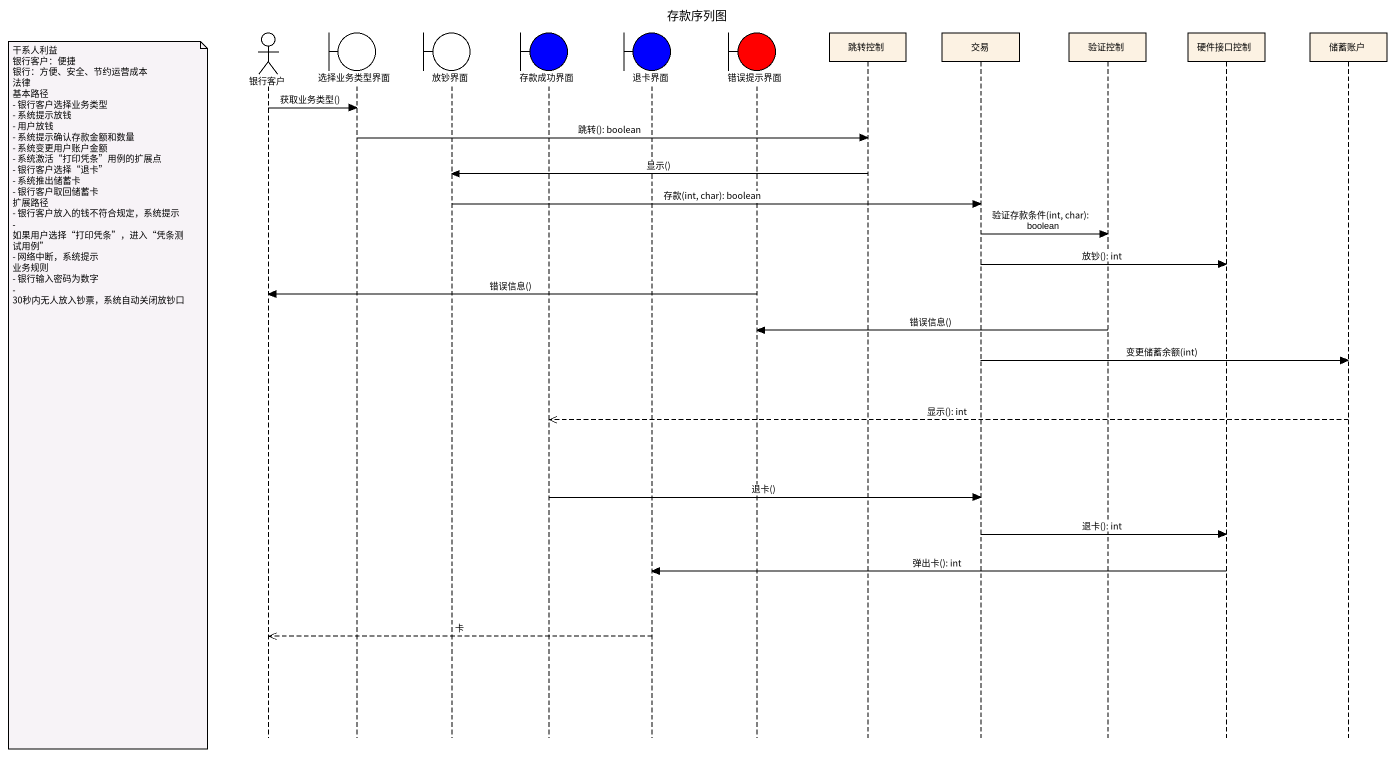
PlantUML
@startuml
title 存款序列图
hide footbox
actor 银行客户
boundary 选择业务类型界面
boundary 放钞界面
boundary 存款成功界面 #0000FF
boundary 退卡界面 #0000FF
boundary 错误提示界面 #FF0000
participant 跳转控制
participant 交易
participant 验证控制
participant 硬件接口控制
participant 储蓄账户

银行客户 -> 选择业务类型界面 : 获取业务类型()
选择业务类型界面 -> 跳转控制 : 跳转(): boolean
跳转控制 -> 放钞界面 : 显示()
放钞界面 -> 交易 : 存款(int, char): boolean
交易 -> 验证控制 : 验证存款条件(int, char): boolean
交易 -> 硬件接口控制 : 放钞(): int
错误提示界面 -> 银行客户 : 错误信息()
验证控制 -> 错误提示界面 : 错误信息()
交易 -> 储蓄账户 : 变更储蓄余额(int)
note left of 银行客户
  干系人利益
  银行客户：便捷
  银行：方便、安全、节约运营成本
  法律
  基本路径
  - 银行客户选择业务类型
  - 系统提示放钱
  - 用户放钱
  - 系统提示确认存款金额和数量
  - 系统变更用户账户金额
  - 系统激活“打印凭条”用例的扩展点
  - 银行客户选择“退卡”
  - 系统推出储蓄卡
  - 银行客户取回储蓄卡
  扩展路径
  - 银行客户放入的钱不符合规定，系统提示
  - 如果用户选择“打印凭条”，进入“凭条测试用例”
  - 网络中断，系统提示
  业务规则
  - 银行输入密码为数字
  - 30秒内无人放入钞票，系统自动关闭放钞口
end note
储蓄账户 -->> 存款成功界面 : 显示(): int
存款成功界面 -> 交易 : 退卡()
交易 -> 硬件接口控制 : 退卡(): int
硬件接口控制 -> 退卡界面 : 弹出卡(): int
退卡界面 -->> 银行客户 : 卡
@enduml
